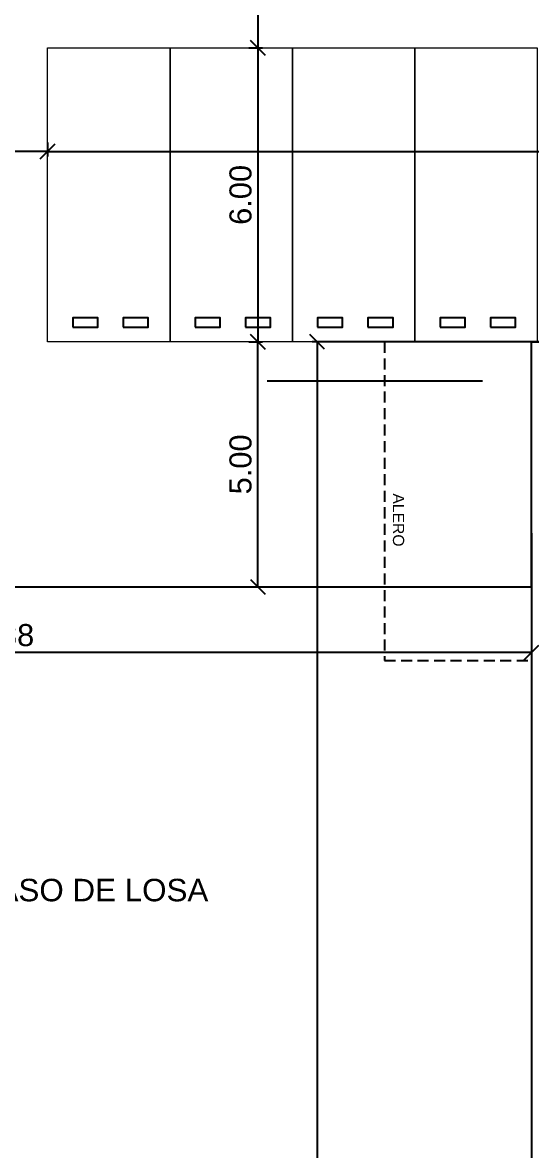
# Model space of a CAD drawing. Header units: metres. Extents: x 0 to 8715937, y -236336 to 216.
# Drawn here: x 99.21 to 109.6, y 90.63 to 113.65 of the extents above; entities that cross this region are included whole.
import ezdxf

# ---------------------------------------------------------------- set-up
doc = ezdxf.new("R2010")
doc.units = ezdxf.units.M
doc.header["$MEASUREMENT"] = 0
doc.header["$PDMODE"] = 3
doc.linetypes.add('ACAD_ISO10W100', pattern=[18, 12, -3, 0, -3])
doc.linetypes.add('HIDDEN', pattern=[0.375, 0.25, -0.125])
for name, color, linetype in [('0-BLOCK-ARQUITECTURA', 7, 'Continuous'), ('0-BLOCK-COCHERAS', 7, 'Continuous'), ('0-BLOCK-ESTRUCTURA', 7, 'Continuous'), ('1', 7, 'Continuous'), ('AUX', 251, 'Continuous'), ('COCHERAS', 251, 'Continuous'), ('COTAS ESTACIONAMIENTO', 2, 'Continuous'), ('COTAS INTERIORES', 2, 'Continuous'), ('EJES', 251, 'ACAD_ISO10W100'), ('MURO', 4, 'Continuous'), ('TEXTO', 7, 'Continuous')]:
    doc.layers.add(name, color=color, linetype=linetype)
doc.styles.add('AR', font='arial.ttf')
doc.styles.add('ARIAL', font='arial.ttf')
doc.dimstyles.new('DIARCO-01', dxfattribs={"dimtxt": 0.45, "dimasz": 0.3, "dimexe": 0.1, "dimexo": 0.18, "dimgap": 0.12, "dimtad": 1, "dimzin": 0, "dimdsep": 46, "dimtxsty": 'AR', "dimblk": 'OBLIQUE', "dimcen": 0.09, "dimclrd": 52, "dimclre": 251, "dimclrt": 256, "dimadec": 0, "dimazin": 0, "dimtfac": 1, "dimtofl": 0, "dimtmove": 1, "dimatfit": 3, "dimldrblk": 'OBLIQUE', "dimfxl": 0.18, "dimtolj": 1, "dimtzin": 0, "dimarcsym": 1})

# ---------------------------------------------------------------- blocks, each defined once
blk = doc.blocks.new('_Oblique')
at = {"layer": '1', "color": 0, "lineweight": -2}
blk.add_line((-0.5, -0.5), (0.5, 0.5), dxfattribs=at)
blk = doc.blocks.new('*D113')
at = {"layer": 'COTAS ESTACIONAMIENTO', "color": 251, "lineweight": -2, "transparency": 16777216}
for p, q in [((16.111, 113.13), (16.391, 113.13)), ((16.111, 107.13), (16.391, 107.13))]:
    blk.add_line(p, q, dxfattribs=at)
at = {"layer": 'COTAS ESTACIONAMIENTO', "color": 52, "lineweight": -2, "transparency": 16777216}
blk.add_line((16.291, 113.13), (16.291, 107.13), dxfattribs=at)
at = {"layer": 'Defpoints', "color": 0, "transparency": 16777216}
for p in [(14.802, 113.13), (14.5, 107.13), (16.291, 107.13)]:
    blk.add_point(p, dxfattribs=at)
at = {"layer": 'COTAS ESTACIONAMIENTO', "color": 52, "lineweight": -2, "transparency": 16777216, "xscale": 0.3, "yscale": 0.3, "zscale": 0.3}
for p, rotation in [((16.291, 113.13), 90), ((16.291, 107.13), 270)]:
    blk.add_blockref('_Oblique', p, dxfattribs=dict(at, rotation=rotation))
at = {"layer": 'COTAS ESTACIONAMIENTO', "transparency": 16777216, "insert": (15.941, 110.13), "char_height": 0.45, "attachment_point": 5, "rotation": 90, "style": 'AR'}
blk.add_mtext('\\A1;6.00', dxfattribs=at)
blk = doc.blocks.new('*D114')
at = {"layer": 'COTAS ESTACIONAMIENTO', "color": 251, "lineweight": -2, "transparency": 16777216}
for p, q in [((16.111, 121.13), (16.391, 121.13)), ((16.111, 113.13), (16.391, 113.13))]:
    blk.add_line(p, q, dxfattribs=at)
at = {"layer": 'COTAS ESTACIONAMIENTO', "color": 52, "lineweight": -2, "transparency": 16777216}
blk.add_line((16.291, 121.13), (16.291, 113.13), dxfattribs=at)
at = {"layer": 'Defpoints', "color": 0, "transparency": 16777216}
for p in [(15.302, 121.13), (15.302, 113.13), (16.291, 113.13)]:
    blk.add_point(p, dxfattribs=at)
at = {"layer": 'COTAS ESTACIONAMIENTO', "color": 52, "lineweight": -2, "transparency": 16777216, "xscale": 0.3, "yscale": 0.3, "zscale": 0.3}
for p, rotation in [((16.291, 121.13), 90), ((16.291, 113.13), 270)]:
    blk.add_blockref('_Oblique', p, dxfattribs=dict(at, rotation=rotation))
at = {"layer": 'COTAS ESTACIONAMIENTO', "transparency": 16777216, "insert": (15.941, 117.13), "char_height": 0.45, "attachment_point": 5, "rotation": 90, "style": 'AR'}
blk.add_mtext('\\A1;8.00', dxfattribs=at)
blk = doc.blocks.new('*D121')
at = {"layer": 'COTAS ESTACIONAMIENTO', "color": 251, "lineweight": -2, "transparency": 16777216}
for p, q in [((12, 111.196), (12, 110.916)), ((44.5, 111.196), (44.5, 110.916))]:
    blk.add_line(p, q, dxfattribs=at)
at = {"layer": 'COTAS ESTACIONAMIENTO', "color": 52, "lineweight": -2, "transparency": 16777216}
blk.add_line((12, 111.016), (44.5, 111.016), dxfattribs=at)
at = {"layer": 'Defpoints', "color": 0, "transparency": 16777216}
for p in [(12, 113.13), (44.5, 113.13), (44.5, 111.016)]:
    blk.add_point(p, dxfattribs=at)
at = {"layer": 'COTAS ESTACIONAMIENTO', "color": 52, "lineweight": -2, "transparency": 16777216, "xscale": 0.3, "yscale": 0.3, "zscale": 0.3, "rotation": 180}
blk.add_blockref('_Oblique', (12, 111.016), dxfattribs=at)
at = {"layer": 'COTAS ESTACIONAMIENTO', "color": 52, "lineweight": -2, "transparency": 16777216, "xscale": 0.3, "yscale": 0.3, "zscale": 0.3}
blk.add_blockref('_Oblique', (44.5, 111.016), dxfattribs=at)
at = {"layer": 'COTAS ESTACIONAMIENTO', "transparency": 16777216, "insert": (28.25, 111.366), "char_height": 0.45, "attachment_point": 5, "style": 'AR'}
blk.add_mtext('\\A1;32.50', dxfattribs=at)
blk = doc.blocks.new('Cochera 6 mts')
at = {"lineweight": 0}
blk.add_lwpolyline([(0, 0), (2.5, 0), (2.5, -6), (0, -6)], close=True, dxfattribs=at)
for points in [[(0.959, -0.3), (0.447, -0.3), (0.447, -0.488), (0.959, -0.488)], [(1.987, -0.3), (1.475, -0.3), (1.475, -0.488), (1.987, -0.488)]]:
    blk.add_lwpolyline(points, close=True)
blk = doc.blocks.new('*D122')
at = {"layer": 'COTAS ESTACIONAMIENTO', "color": 251, "lineweight": -2, "transparency": 16777216}
for p, q in [((0, 100.973), (0, 100.693)), ((21.88, 100.973), (21.88, 100.693))]:
    blk.add_line(p, q, dxfattribs=at)
at = {"layer": 'COTAS ESTACIONAMIENTO', "color": 52, "lineweight": -2, "transparency": 16777216}
blk.add_line((21.88, 100.793), (0, 100.793), dxfattribs=at)
at = {"layer": 'Defpoints', "color": 0, "transparency": 16777216}
for p in [(0, 101.705), (21.88, 101.705), (0, 100.793)]:
    blk.add_point(p, dxfattribs=at)
at = {"layer": 'COTAS ESTACIONAMIENTO', "color": 52, "lineweight": -2, "transparency": 16777216, "xscale": 0.3, "yscale": 0.3, "zscale": 0.3, "rotation": 180}
blk.add_blockref('_Oblique', (0, 100.793), dxfattribs=at)
at = {"layer": 'COTAS ESTACIONAMIENTO', "color": 52, "lineweight": -2, "transparency": 16777216, "xscale": 0.3, "yscale": 0.3, "zscale": 0.3}
blk.add_blockref('_Oblique', (21.88, 100.793), dxfattribs=at)
at = {"layer": 'COTAS ESTACIONAMIENTO', "transparency": 16777216, "insert": (10.94, 101.143), "char_height": 0.45, "attachment_point": 5, "style": 'AR'}
blk.add_mtext('\\A1;21.88', dxfattribs=at)
blk = doc.blocks.new('*D131')
at = {"layer": 'COTAS ESTACIONAMIENTO', "color": 251, "lineweight": -2, "transparency": 16777216}
for p, q in [((6, 111.196), (6, 110.916)), ((12, 111.196), (12, 110.916))]:
    blk.add_line(p, q, dxfattribs=at)
at = {"layer": 'COTAS ESTACIONAMIENTO', "color": 52, "lineweight": -2, "transparency": 16777216}
blk.add_line((12, 111.016), (6, 111.016), dxfattribs=at)
at = {"layer": 'Defpoints', "color": 0, "transparency": 16777216}
for p in [(6, 113.13), (12, 113.13), (6, 111.016)]:
    blk.add_point(p, dxfattribs=at)
at = {"layer": 'COTAS ESTACIONAMIENTO', "color": 52, "lineweight": -2, "transparency": 16777216, "xscale": 0.3, "yscale": 0.3, "zscale": 0.3, "rotation": 180}
blk.add_blockref('_Oblique', (6, 111.016), dxfattribs=at)
at = {"layer": 'COTAS ESTACIONAMIENTO', "color": 52, "lineweight": -2, "transparency": 16777216, "xscale": 0.3, "yscale": 0.3, "zscale": 0.3}
blk.add_blockref('_Oblique', (12, 111.016), dxfattribs=at)
at = {"layer": 'COTAS ESTACIONAMIENTO', "transparency": 16777216, "insert": (9, 111.366), "char_height": 0.45, "attachment_point": 5, "style": 'AR'}
blk.add_mtext('\\A1;6.00', dxfattribs=at)
blk = doc.blocks.new('*D135')
at = {"layer": 'COTAS ESTACIONAMIENTO', "color": 251, "lineweight": -2, "transparency": 16777216}
for p, q in [((16.111, 107.13), (16.391, 107.13)), ((16.111, 102.13), (16.391, 102.13))]:
    blk.add_line(p, q, dxfattribs=at)
at = {"layer": 'COTAS ESTACIONAMIENTO', "color": 52, "lineweight": -2, "transparency": 16777216}
blk.add_line((16.291, 102.13), (16.291, 107.13), dxfattribs=at)
at = {"layer": 'Defpoints', "color": 0, "transparency": 16777216}
for p in [(14.5, 107.13), (16.291, 107.13), (14.751, 102.13)]:
    blk.add_point(p, dxfattribs=at)
at = {"layer": 'COTAS ESTACIONAMIENTO', "color": 52, "lineweight": -2, "transparency": 16777216, "xscale": 0.3, "yscale": 0.3, "zscale": 0.3}
for p, rotation in [((16.291, 107.13), 90), ((16.291, 102.13), 270)]:
    blk.add_blockref('_Oblique', p, dxfattribs=dict(at, rotation=rotation))
at = {"layer": 'COTAS ESTACIONAMIENTO', "transparency": 16777216, "insert": (15.941, 104.63), "char_height": 0.45, "attachment_point": 5, "rotation": 90, "style": 'AR'}
blk.add_mtext('\\A1;5.00', dxfattribs=at)
blk = doc.blocks.new('*D223')
at = {"layer": 'COTAS INTERIORES', "color": 251, "lineweight": -2, "ltscale": 0.1, "transparency": 16777216}
for p, q in [((22.9, 107.129), (17.405, 107.129)), ((22.9, 47.829), (17.405, 47.829))]:
    blk.add_line(p, q, dxfattribs=at)
at = {"layer": 'COTAS INTERIORES', "color": 52, "lineweight": -2, "ltscale": 0.1, "transparency": 16777216}
blk.add_line((17.505, 107.129), (17.505, 47.829), dxfattribs=at)
at = {"layer": 'Defpoints', "color": 0, "ltscale": 0.1, "transparency": 16777216}
for p in [(23.08, 107.129), (17.505, 47.829), (23.08, 47.829)]:
    blk.add_point(p, dxfattribs=at)
at = {"layer": 'COTAS INTERIORES', "color": 52, "lineweight": -2, "ltscale": 0.1, "transparency": 16777216, "xscale": 0.3, "yscale": 0.3, "zscale": 0.3}
for p, rotation in [((17.505, 107.129), 90), ((17.505, 47.829), 270)]:
    blk.add_blockref('_Oblique', p, dxfattribs=dict(at, rotation=rotation))
at = {"layer": 'COTAS INTERIORES', "ltscale": 0.1, "transparency": 16777216, "insert": (17.155, 77.479), "char_height": 0.45, "attachment_point": 5, "rotation": 90, "style": 'AR'}
blk.add_mtext('\\A1;59.30', dxfattribs=at)
blk = doc.blocks.new('DPM-ESTRUCTURA')
at = {"layer": 'EJES', "ltscale": 0.4}
blk.add_line((108.48, 106.33), (16.48, 106.33), dxfattribs=at)
blk = doc.blocks.new('DPM-COCHERAS')
at = {"layer": 'COCHERAS', "ltscale": 0.1}
blk.add_lwpolyline([(0, 102.13), (21.88, 102.13), (21.88, 107.13), (90.28, 107.13), (90.28, 127.13), (0, 127.13)], close=True, dxfattribs=at)
at = {"layer": 'COCHERAS', "rotation": 180}
for p in [(14.5, 107.13), (17, 107.13), (19.5, 107.13), (22, 107.13)]:
    blk.add_blockref('Cochera 6 mts', p, dxfattribs=at)
at = {"layer": 'COTAS ESTACIONAMIENTO'}
for base, p1, p2, angle, picture, middle in [((16.291, 113.13), (15.302, 121.13), (15.302, 113.13), 90, '*D114', (15.941, 117.13)), ((16.291, 107.13), (14.802, 113.13), (14.5, 107.13), 90, '*D113', (15.941, 110.13)), ((6, 111.016), (12, 113.13), (6, 113.13), 180, '*D131', (9, 111.366)), ((16.291, 107.13), (14.751, 102.13), (14.5, 107.13), 270, '*D135', (15.941, 104.63))]:
    dim = blk.add_linear_dim(base=base, p1=p1, p2=p2, angle=angle, dimstyle='DIARCO-01', override={"dimfxlon": 1}, dxfattribs=at)
    dim.commit()
    dim.dimension.update_dxf_attribs({"geometry": picture, "text_midpoint": middle})
for base, p1, p2, picture, middle in [((44.5, 111.016), (12, 113.13), (44.5, 113.13), '*D121', (28.25, 111.366)), ((0, 100.793), (21.88, 101.705), (0, 101.705), '*D122', (10.94, 101.143))]:
    dim = blk.add_linear_dim(base=base, p1=p1, p2=p2, dimstyle='DIARCO-01', override={"dimfxlon": 1}, dxfattribs=at)
    dim.commit()
    dim.dimension.update_dxf_attribs({"geometry": picture, "text_midpoint": middle})
blk = doc.blocks.new('DPM-ARQUITECTURA')
at = {"layer": 'AUX', "linetype": 'HIDDEN', "ltscale": 0.9}
blk.add_lwpolyline([(21.88, 107.129), (18.88, 107.129), (18.88, 100.63), (21.88, 100.63)], dxfattribs=at)
at = {"layer": 'MURO', "ltscale": 0.1}
blk.add_line((21.88, 103.223), (21.88, 50.411), dxfattribs=at)
at = {"layer": 'TEXTO', "style": 'ARIAL'}
blk.add_text('ALERO', height=0.2291, rotation=270, dxfattribs=at).set_placement((19.051, 104.038))
blk.add_text('CIELORRASO DE LOSA', height=0.45826, dxfattribs=at).set_placement((8.132, 95.714))
at = {"layer": 'COTAS INTERIORES', "ltscale": 0.1}
dim = blk.add_linear_dim(base=(17.505, 47.829), p1=(23.08, 107.129), p2=(23.08, 47.829), angle=90, dimstyle='DIARCO-01', dxfattribs=at)
dim.commit()
dim.dimension.update_dxf_attribs({"geometry": '*D223', "text_midpoint": (17.155, 77.479)})

msp = doc.modelspace()

# ---------------------------------------------------------------- block references
at = {"layer": '0-BLOCK-ARQUITECTURA'}
msp.add_blockref('DPM-ARQUITECTURA', (87.72, 0), dxfattribs=at)
at = {"layer": '0-BLOCK-COCHERAS'}
msp.add_blockref('DPM-COCHERAS', (87.72, 0), dxfattribs=at)
at = {"layer": '0-BLOCK-ESTRUCTURA', "ltscale": 0.1}
msp.add_blockref('DPM-ESTRUCTURA', (87.72, 0), dxfattribs=at)

doc.saveas('drawing.dxf')
